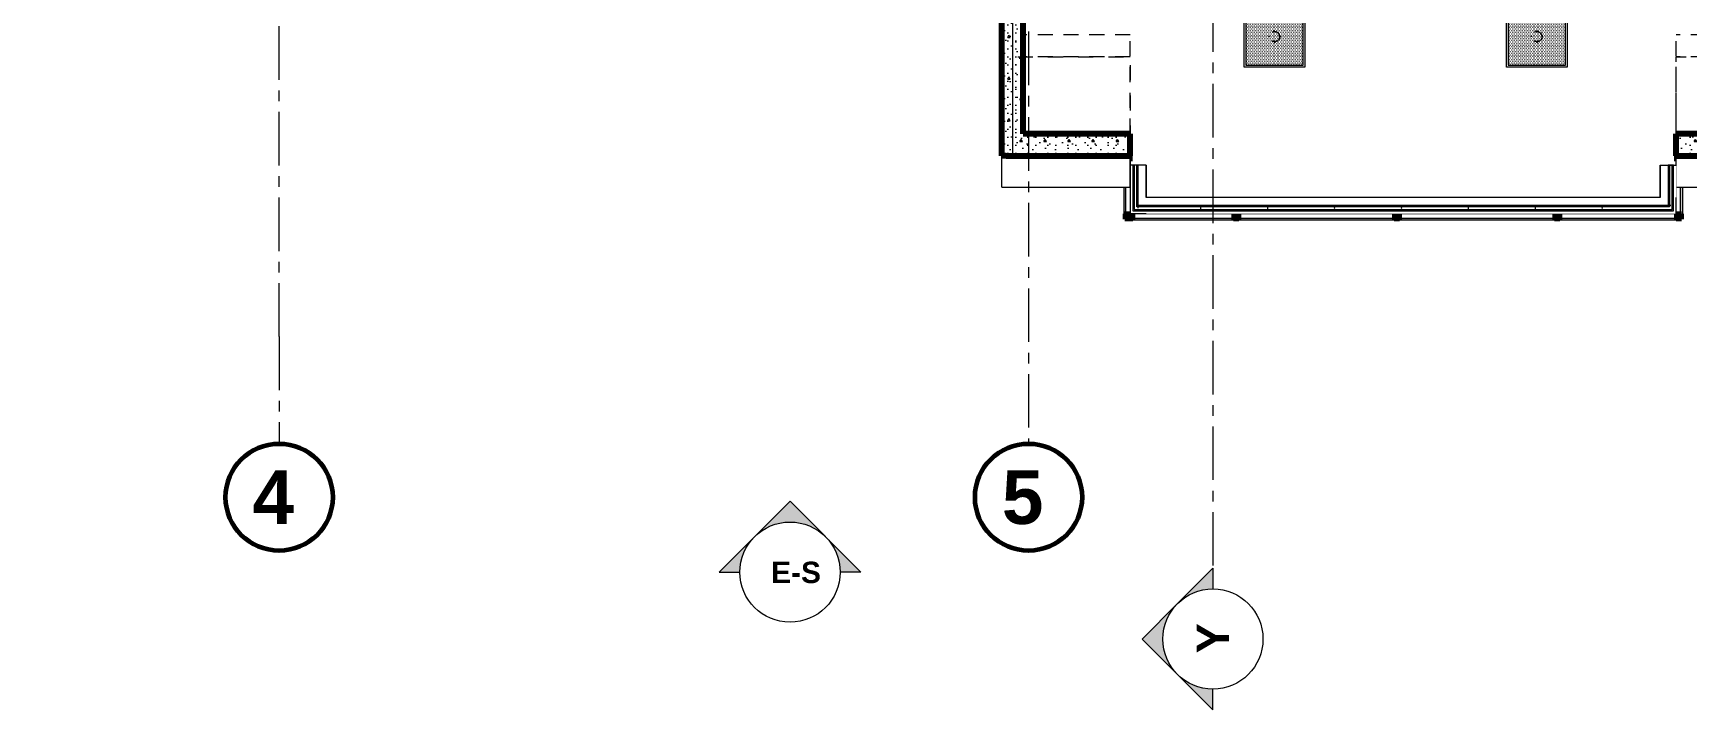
# Model space of a CAD drawing. Header units: inches. Extents: x -38 to 5698, y -33 to 92.
# Drawn here: x 213.02 to 228.47, y -0.44 to 5.89 of the extents above; entities that cross this region are included whole.
import ezdxf
from ezdxf.lldxf.tags import DXFTag

# ---------------------------------------------------------------- set-up
doc = ezdxf.new("R2010")
doc.units = ezdxf.units.IN
doc.header["$MEASUREMENT"] = 0
doc.set_wipeout_variables(frame=1)
for name, pattern in [('DASHED', [0.75, 0.5, -0.25]), ('Línea Oculta', [0.195611, 0.141111, -0.0545]), ('Punto & Raya', [0.65, 0.5, -0.075, 0, -0.075]), ('Rayas', [0.282222, 0.141111, -0.141111]), ('Wipeout_Contour', [1, 0, -1])]:
    doc.linetypes.add(name, pattern=pattern)
for name, color, linetype in [('02 _ ARQ _ ALB _ Ejes Generales', 7, 'Continuous'), ('02 _ ARQ _ ALB _ Muros Interiores', 7, 'Continuous'), ('02 _ ARQ _ ZON _ Espacio.3D', 7, 'Continuous'), ('08 _ STR _ EXT _ 07 Losa Aligerada', 7, 'Continuous'), ('08 _ STR _ EXT _ 08 Placas', 7, 'Continuous'), ('08 _ STR _ EXT _ 08 Placas Inclinadas', 7, 'Continuous'), ('Acabado - Muros', 7, 'Continuous'), ('Interior - Escaleras & Barandillas', 7, 'Continuous'), ('Marcador - Alzados', 7, 'Continuous'), ('Marcador - Secciones', 251, 'Continuous')]:
    doc.layers.add(name, color=color, linetype=linetype)
doc.layers.add('ALUMBRADO_CONDUIT', color=30, linetype='CONDUIT1', lineweight=30)
doc.layers.add('Luminarias', color=5, linetype='Continuous', lineweight=20)
doc.styles.add('Estilo_Generado_1', font='swisseb.ttf')
doc.styles.add('{18b73a54-fa43-428c-adcb-c1c7bbdf2c84}', font='Simplex.shx')
tags = doc.linetypes.add('CONDUIT1', pattern='A,1,-0.19772,["con",{18b73a54-fa43-428c-adcb-c1c7bbdf2c84},S=0.2,R=0,X=0,Y=-0.065594],-0.593642', length=1.791362).pattern_tags.tags
tags[6] = DXFTag(74, 10)
pattern_1 = [(0, (185.00002, 3e-09), (0, 0.3897114), [0.024375, -0.200625]), (0, (185.11252, 0.19486), (0, 0.3897114), [0.024375, -0.200625]), (60, (185.00002, 3e-09), (-0.3375, 0.1948557), [0.024375, -0.200625]), (60, (185.22502, 3e-09), (-0.3375, 0.1948557), [0.024375, -0.200625]), (120, (185.0244, 3e-09), (0.3375, 0.1948557), [0.024375, -0.200625]), (120, (185.2494, 3e-09), (0.3375, 0.1948557), [0.024375, -0.200625]), (0, (185.00002, 0.0375), (0, 0.075), [0, -0.075, 0, -0.1125]), (45, (185.03752, 0.0375), (-0.05303301, 0.05303301), [0, -0.05625, 0, -0.09375])]

# ---------------------------------------------------------------- blocks, each defined once
blk = doc.blocks.new('*U270')
at = {"layer": 'Luminarias', "linetype": 'DASHED', "lineweight": 0, "ltscale": 0.05}
blk.add_lwpolyline([(0, -0.005), (0, 0.005)], dxfattribs=at)
blk = doc.blocks.new('*U271')
at = {"color": 0, "linetype": 'ByBlock', "lineweight": -2, "transparency": 16777216}
for p, rotation in [((-0.05, 0), 90), ((0, -0.05), 180), ((0.05, 0), 269.9999999999999)]:
    blk.add_blockref('*U270', p, dxfattribs=dict(at, rotation=rotation))
blk.add_blockref('*U270', (0, 0.05), dxfattribs=at)
blk = doc.blocks.new('PANEL LED 50W')
at = {"layer": 'Luminarias'}
h = blk.add_hatch(dxfattribs=at)
h.set_pattern_fill('DOTS', color=4, scale=0.009097)
h.set_pattern_definition([(0, (0, -2e-14), (0.0072206, 0.01444116), [0, -0.01444116])])
h.paths.add_polyline_path([(-0.257, -0.257), (0.257, -0.257), (0.257, 0.257), (-0.257, 0.257)])
h.paths.add_polyline_path([(-0.13, 0.097), (0.185, 0.097), (0.185, 0.247), (-0.13, 0.247)], flags=24)
at = {"layer": 'Luminarias', "color": 4, "lineweight": 0}
for points in [[(-0.273, 0.273), (0.273, 0.273), (0.273, -0.273), (-0.273, -0.273)], [(-0.257, -0.257), (0.257, -0.257), (0.257, 0.257), (-0.257, 0.257)]]:
    blk.add_lwpolyline(points, close=True, dxfattribs=at)
at = {"layer": 'Luminarias', "color": 4, "linetype": 'DASHED', "lineweight": 0, "ltscale": 0.01}
blk.add_circle((0, 0), 0.0455, dxfattribs=at)
at = {"color": 4}
blk.add_blockref('*U271', (0, 0), dxfattribs=at)
at = {"layer": 'Luminarias', "color": 4, "insert": (-0.122, 0.239), "char_height": 0.03093, "width": 0.38285, "attachment_point": 1}
blk.add_mtext('{\\Ftxt|c0;LED Panel 600-5 - NW      47 W}', dxfattribs=at)
blk = doc.blocks.new('lumin 47')
at = {"layer": 'ALUMBRADO_CONDUIT', "xscale": 1.041283452965173, "yscale": 1.041283452965173, "zscale": 1.041283452965173}
blk.add_blockref('PANEL LED 50W', (-76.251, 24.243), dxfattribs=at)

msp = doc.modelspace()

# ---------------------------------------------------------------- hatches: boundary and pattern name
at = {"layer": '08 _ STR _ EXT _ 08 Placas', "linetype": 'Continuous', "lineweight": 9}
h = msp.add_hatch(dxfattribs=at)
h.set_pattern_fill('HORMIGÓN_EN_MASA_0002', color=250, style=0, pattern_type=2)
h.set_pattern_definition(pattern_1)
h.paths.add_polyline_path([(222.07, 4.946), (222.14, 4.946), (222.27, 5.871), (222.27, 7.2), (222.07, 7.2)])
h = msp.add_hatch(dxfattribs=at)
h.set_pattern_fill('HORMIGÓN_EN_MASA_0002', color=250, style=0, pattern_type=2)
h.set_pattern_definition(pattern_1)
h.paths.add_polyline_path([(222.27, 5.871), (222.241, 5.664), (222.27, 5.664)])
h = msp.add_hatch(dxfattribs=at)
h.set_pattern_fill('HORMIGÓN_EN_MASA_0002', color=250, style=0, pattern_type=2)
h.set_pattern_definition(pattern_1)
h.paths.add_polyline_path([(222.27, 5.664), (222.241, 5.664), (222.14, 4.946), (222.27, 4.946)])
at = {"layer": '08 _ STR _ EXT _ 08 Placas Inclinadas', "linetype": 'Continuous', "lineweight": 9}
h = msp.add_hatch(dxfattribs=at)
h.set_pattern_fill('HORMIGÓN_EN_MASA_0002', style=0, pattern_type=2)
h.set_pattern_definition(pattern_1)
h.paths.add_polyline_path([(222.111, 4.739), (222.14, 4.946), (222.07, 4.946), (222.07, 4.739)])
at = {"layer": 'Acabado - Muros', "linetype": 'Continuous', "lineweight": 9}
for points in [[(223.21, 4.183), (223.23, 4.183), (223.23, 4.703), (223.21, 4.703)], [(228.43, 4.183), (228.43, 4.703), (228.41, 4.703), (228.41, 4.183)], [(223.28, 4.138), (224.254, 4.138), (224.254, 4.158), (223.28, 4.158)], [(224.264, 4.138), (225.754, 4.138), (225.754, 4.158), (224.264, 4.158)], [(225.764, 4.138), (227.254, 4.138), (227.254, 4.158), (225.764, 4.158)], [(227.264, 4.138), (228.385, 4.138), (228.385, 4.158), (227.264, 4.158)]]:
    msp.add_hatch(color=250, dxfattribs=at).paths.add_polyline_path(points)
at = {"layer": 'Acabado - Muros', "linetype": 'Continuous', "lineweight": 0}
for points in [[(223.27, 4.688), (223.27, 4.739), (223.22, 4.739), (223.22, 4.688)], [(228.37, 4.688), (228.42, 4.688), (228.42, 4.739), (228.37, 4.739)], [(223.27, 4.198), (223.22, 4.198), (223.22, 4.148), (223.27, 4.148)], [(223.295, 4.198), (223.245, 4.198), (223.245, 4.148), (223.295, 4.148)], [(224.234, 4.198), (224.234, 4.148), (224.284, 4.148), (224.284, 4.198)], [(225.734, 4.198), (225.734, 4.148), (225.784, 4.148), (225.784, 4.198)], [(227.234, 4.198), (227.234, 4.148), (227.284, 4.148), (227.284, 4.198)], [(228.37, 4.198), (228.37, 4.148), (228.42, 4.148), (228.42, 4.198)]]:
    msp.add_hatch(color=254, dxfattribs=at).paths.add_polyline_path(points)
at = {"layer": 'Marcador - Alzados', "linetype": 'Continuous', "lineweight": 13}
for points in [[(219.761, 1.181, -0.414214), (220.423, 1.181), (220.092, 1.512)], [(219.43, 0.85), (219.624, 0.85, -0.198912), (219.761, 1.181)], [(220.755, 0.85), (220.423, 1.181, -0.198912), (220.56, 0.85)]]:
    msp.add_hatch(color=7, dxfattribs=at).paths.add_polyline_path(points)
at = {"layer": 'Marcador - Secciones', "linetype": 'Continuous', "lineweight": 13}
for points in [[(224.042, 0.888), (223.711, 0.557, -0.198912), (224.042, 0.694)], [(223.711, -0.106, -0.414214), (223.711, 0.557), (223.38, 0.225)], [(224.042, -0.437), (224.042, -0.243, -0.198912), (223.711, -0.106)]]:
    msp.add_hatch(color=7, dxfattribs=at).paths.add_polyline_path(points)

# ---------------------------------------------------------------- linework, layer by layer
at = {"layer": '02 _ ARQ _ ALB _ Ejes Generales', "color": 251, "linetype": 'Punto & Raya', "lineweight": 13}
for q in [(215.32, 44.9), (215.32, 3.05), (215.32, 2.05)]:
    msp.add_line((215.32, 3.05), q, dxfattribs=at)
at = {"layer": '02 _ ARQ _ ALB _ Ejes Generales', "color": 7, "linetype": 'Continuous', "lineweight": 60}
for centre in [(215.32, 1.55), (222.32, 1.55)]:
    msp.add_circle(centre, 0.5, dxfattribs=at)
at = {"layer": '02 _ ARQ _ ZON _ Espacio.3D', "color": 254, "linetype": 'Continuous', "lineweight": 0, "flags": 128}
msp.add_lwpolyline([(222.27, 7.2), (222.27, 4.946), (223.27, 4.946), (223.27, 4.652), (223.42, 4.652), (223.42, 4.35), (228.22, 4.35), (228.22, 4.652), (228.37, 4.652), (228.37, 4.946), (229.37, 4.946)], dxfattribs=at)
at = {"layer": '08 _ STR _ EXT _ 07 Losa Aligerada', "color": 254, "linetype": 'Rayas', "lineweight": 18, "flags": 128}
msp.add_lwpolyline([(193.22, 11.97, 1.049431), (198.794, 6.3), (209.6, 6.3), (209.6, 6.2), (214.798, 6.2), (214.798, 7.2), (222.07, 7.2), (222.07, 5.664), (223.27, 5.664), (223.27, 4.2), (228.37, 4.2), (228.37, 5.664), (229.57, 5.664), (229.57, 7.2), (236.57, 7.2), (236.57, 15), (236.57, 15.15), (236.57, 15.15), (236.57, 15.8), (236.57, 15.8), (236.57, 20.35), (231.67, 20.35), (231.67, 22.35), (231.67, 22.6), (231.67, 24.5), (231.67, 24.75), (231.67, 26.75), (236.57, 26.75), (236.57, 39.9), (228.67, 39.9), (223.553, 39.9), (223.553, 40.9), (218.932, 40.9), (218.932, 39.9), (208.37, 39.9), (208.37, 41.435), (207.42, 41.435), (207.42, 42.9), (202.22, 42.9), (202.22, 41.435), (201.27, 41.435), (201.27, 39.9), (196.27, 39.9), (196.27, 41.1), (192.87, 41.1), (192.87, 37.7), (194.07, 37.7), (194.07, 33.9), (193.17, 33.9), (193.17, 21.266), (193.22, 21.266)], format="xyb", close=True, dxfattribs=at)
at = {"layer": '08 _ STR _ EXT _ 07 Losa Aligerada', "color": 254, "linetype": 'Continuous', "lineweight": 18, "flags": 128}
msp.add_lwpolyline([(212.718, 6.2), (217.425, 6.2), (217.425, 7.2), (222.17, 7.2), (222.17, 4.445), (223.27, 4.445), (223.27, 4.2), (228.37, 4.2), (228.37, 4.445), (229.37, 4.445)], dxfattribs=at)
at = {"layer": '08 _ STR _ EXT _ 08 Placas', "color": 7, "linetype": 'Continuous', "lineweight": 80, "flags": 128}
msp.add_lwpolyline([(222.27, 5.871), (222.27, 7.2)], dxfattribs=at)
at = {"layer": '08 _ STR _ EXT _ 08 Placas Inclinadas', "color": 7, "linetype": 'Continuous', "lineweight": 80}
for p, q in [((222.27, 4.946), (222.27, 5.871)), ((223.27, 4.946), (222.27, 4.946)), ((229.37, 4.946), (228.37, 4.946))]:
    msp.add_line(p, q, dxfattribs=at)
at = {"layer": '08 _ STR _ EXT _ 08 Placas Inclinadas', "color": 251, "linetype": 'Línea Oculta', "lineweight": 13}
for p, q in [((223.27, 5.664), (222.27, 5.664)), ((229.37, 5.664), (228.37, 5.664))]:
    msp.add_line(p, q, dxfattribs=at)
at = {"layer": '08 _ STR _ EXT _ 08 Placas Inclinadas', "color": 251, "linetype": 'Línea Oculta', "lineweight": 13, "flags": 128}
for points in [[(223.27, 5.871), (222.27, 5.871)], [(223.27, 4.946), (223.27, 5.871)], [(229.37, 5.871), (228.37, 5.871)], [(228.37, 4.946), (228.37, 5.871)]]:
    msp.add_lwpolyline(points, dxfattribs=at)
at = {"layer": 'Acabado - Muros', "color": 7, "linetype": 'Continuous', "lineweight": 60}
for p, q in [((223.27, 4.739), (223.22, 4.739)), ((223.22, 4.739), (223.22, 4.688)), ((223.27, 4.688), (223.22, 4.688)), ((223.27, 4.739), (223.27, 4.688)), ((228.37, 4.739), (228.37, 4.688)), ((228.42, 4.739), (228.37, 4.739)), ((228.42, 4.688), (228.37, 4.688)), ((228.42, 4.739), (228.42, 4.688)), ((223.22, 4.198), (223.22, 4.148)), ((223.295, 4.198), (223.22, 4.198)), ((223.245, 4.198), (223.245, 4.148)), ((223.27, 4.198), (223.27, 4.148)), ((223.295, 4.198), (223.295, 4.148)), ((224.234, 4.198), (224.234, 4.148)), ((224.284, 4.198), (224.234, 4.198)), ((224.284, 4.198), (224.284, 4.148)), ((225.734, 4.198), (225.734, 4.148)), ((225.784, 4.198), (225.734, 4.198)), ((225.784, 4.198), (225.784, 4.148)), ((227.234, 4.198), (227.234, 4.148)), ((227.284, 4.198), (227.234, 4.198)), ((227.284, 4.198), (227.284, 4.148)), ((228.37, 4.198), (228.37, 4.148)), ((228.42, 4.198), (228.37, 4.198)), ((228.42, 4.198), (228.42, 4.148)), ((223.295, 4.148), (223.22, 4.148)), ((224.284, 4.148), (224.234, 4.148)), ((225.784, 4.148), (225.734, 4.148)), ((227.284, 4.148), (227.234, 4.148)), ((228.42, 4.148), (228.37, 4.148))]:
    msp.add_line(p, q, dxfattribs=at)
at = {"layer": 'Acabado - Muros', "color": 7, "linetype": 'Continuous', "lineweight": 13, "flags": 128}
for points in [[(223.21, 4.183), (223.23, 4.183), (223.23, 4.703), (223.21, 4.703)], [(228.43, 4.183), (228.41, 4.183), (228.41, 4.703), (228.43, 4.703)], [(223.28, 4.138), (223.28, 4.158), (224.254, 4.158), (224.254, 4.138)], [(224.264, 4.138), (224.264, 4.158), (225.754, 4.158), (225.754, 4.138)], [(225.764, 4.138), (225.764, 4.158), (227.254, 4.158), (227.254, 4.138)], [(227.264, 4.138), (227.264, 4.158), (228.385, 4.158), (228.385, 4.138)]]:
    msp.add_lwpolyline(points, close=True, dxfattribs=at)
at = {"layer": 'Marcador - Alzados', "color": 7, "linetype": 'Continuous', "lineweight": 13}
for q in [(219.43, 0.85), (220.755, 0.85)]:
    msp.add_line((220.092, 1.512), q, dxfattribs=at)
at = {"layer": 'Marcador - Alzados', "color": 7, "linetype": 'Continuous', "lineweight": 13, "flags": 128}
for points in [[(219.43, 0.85), (219.624, 0.85, -0.198912)], [(220.755, 0.85), (220.56, 0.85, 0.198912)]]:
    msp.add_lwpolyline(points, format="xyb", dxfattribs=at)
at = {"layer": 'Marcador - Alzados', "color": 7, "linetype": 'Continuous', "lineweight": 13}
msp.add_circle((220.092, 0.85), 0.468, dxfattribs=at)
at = {"layer": 'Marcador - Secciones', "color": 7, "linetype": 'Continuous', "lineweight": 13, "flags": 128}
for points in [[(223.711, 0.557), (224.042, 0.888), (224.042, 0.694, 0.198912)], [(223.711, -0.106), (224.042, -0.437), (224.042, -0.243, -0.198912)]]:
    msp.add_lwpolyline(points, format="xyb", dxfattribs=at)
msp.add_lwpolyline([(223.711, 0.557), (223.38, 0.225), (223.711, -0.106)], dxfattribs=at)
at = {"layer": 'Marcador - Secciones', "color": 7, "linetype": 'Continuous', "lineweight": 13}
msp.add_circle((224.042, 0.225), 0.468, dxfattribs=at)

# ---------------------------------------------------------------- block references
for p in [(300.869, -18.39), (303.319, -18.39)]:
    msp.add_blockref('lumin 47', p)

# ---------------------------------------------------------------- texts
at = {"layer": '02 _ ARQ _ ALB _ Ejes Generales', "color": 7, "lineweight": 30, "char_height": 0.5, "attachment_point": 1, "style": 'Estilo_Generado_1'}
for s, insert in [('\\A1;{\\pql;\\pt0;\\fSwis721 Ex BT|b1|i0|c0|p34;4}', (215.071, 1.8)), ('\\A1;{\\pql;\\pt0;\\fSwis721 Ex BT|b1|i0|c0|p34;5}', (222.071, 1.8))]:
    msp.add_mtext(s, dxfattribs=dict(at, insert=insert))
at = {"layer": 'Marcador - Alzados', "color": 5, "lineweight": 35, "insert": (220.381, 0.745), "char_height": 0.2, "attachment_point": 9, "style": 'Estilo_Generado_1'}
msp.add_mtext('\\A1;{\\pqr;\\pt0;\\fSwis721 Ex BT|b1|i0|c0|p34;E-S}', dxfattribs=at)
at = {"layer": 'Marcador - Secciones', "color": 5, "lineweight": 25, "insert": (224.192, 0.372), "char_height": 0.3, "attachment_point": 9, "rotation": 90, "style": 'Estilo_Generado_1'}
msp.add_mtext('\\A1;{\\pqr;\\pt0;\\fSwis721 Ex BT|b1|i0|c0|p34;Y}', dxfattribs=at)

# ---------------------------------------------------------------- next in the draw order: wipeouts: each hides what was drawn before it
at = {"color": 254, "linetype": 'Wipeout_Contour', "lineweight": 0, "ltscale": 4938.979145}
msp.add_wipeout([(223.42, 4.35), (223.27, 4.2), (223.42, 4.2)], dxfattribs=at).dxf.layer = '02 _ ARQ _ ALB _ Muros Interiores'
at = {"color": 254, "linetype": 'Wipeout_Contour', "lineweight": 0, "ltscale": 4936.126667}
msp.add_wipeout([(222.111, 4.739), (222.07, 4.739), (222.07, 4.445)], dxfattribs=at).dxf.layer = '08 _ STR _ EXT _ 08 Placas Inclinadas'
at = {"color": 254, "linetype": 'Wipeout_Contour', "lineweight": 0, "ltscale": 6608.370866}
msp.add_wipeout([(228.37, 4.445), (229.57, 4.445), (229.529, 4.739), (228.37, 4.739)], dxfattribs=at).dxf.layer = '08 _ STR _ EXT _ 08 Placas Inclinadas'

# ---------------------------------------------------------------- next in the draw order: hatches: boundary and pattern name
at = {"layer": '08 _ STR _ EXT _ 08 Placas Inclinadas', "linetype": 'Continuous', "lineweight": 9}
h = msp.add_hatch(dxfattribs=at)
h.set_pattern_fill('HORMIGÓN_EN_MASA_0002', style=0, pattern_type=2)
h.set_pattern_definition(pattern_1)
h.paths.add_polyline_path([(229.37, 4.946), (228.37, 4.946), (228.37, 4.739), (229.37, 4.739)])

# ---------------------------------------------------------------- next in the draw order: linework, layer by layer
at = {"layer": '08 _ STR _ EXT _ 08 Placas Inclinadas', "color": 7, "linetype": 'Continuous', "lineweight": 80}
msp.add_line((228.37, 4.739), (229.57, 4.739), dxfattribs=at)
at = {"layer": '08 _ STR _ EXT _ 08 Placas Inclinadas', "color": 7, "linetype": 'Continuous', "lineweight": 80, "flags": 128}
msp.add_lwpolyline([(228.37, 4.739), (228.37, 4.946)], dxfattribs=at)
at = {"layer": '08 _ STR _ EXT _ 08 Placas Inclinadas', "color": 7, "linetype": 'Continuous', "lineweight": 13, "flags": 128}
for points in [[(228.37, 4.445), (228.37, 4.739)], [(228.37, 4.445), (229.57, 4.445)]]:
    msp.add_lwpolyline(points, dxfattribs=at)

# ---------------------------------------------------------------- next in the draw order: wipeouts: each hides what was drawn before it
at = {"color": 254, "linetype": 'Wipeout_Contour', "lineweight": 0, "ltscale": 4939.832128}
msp.add_wipeout([(223.42, 4.35), (223.27, 4.35), (223.27, 4.2)], dxfattribs=at).dxf.layer = '02 _ ARQ _ ALB _ Muros Interiores'
at = {"color": 254, "linetype": 'Wipeout_Contour', "lineweight": 0, "ltscale": 6583.184756}
msp.add_wipeout([(222.07, 4.445), (223.27, 4.445), (223.27, 4.739), (222.111, 4.739)], dxfattribs=at).dxf.layer = '08 _ STR _ EXT _ 08 Placas Inclinadas'

# ---------------------------------------------------------------- next in the draw order: hatches: boundary and pattern name
at = {"layer": '08 _ STR _ EXT _ 08 Placas Inclinadas', "linetype": 'Continuous', "lineweight": 9}
h = msp.add_hatch(dxfattribs=at)
h.set_pattern_fill('HORMIGÓN_EN_MASA_0002', style=0, pattern_type=2)
h.set_pattern_definition(pattern_1)
h.paths.add_polyline_path([(222.27, 4.946), (222.14, 4.946), (222.111, 4.739), (222.27, 4.739)])
h = msp.add_hatch(dxfattribs=at)
h.set_pattern_fill('HORMIGÓN_EN_MASA_0002', style=0, pattern_type=2)
h.set_pattern_definition(pattern_1)
h.paths.add_polyline_path([(222.27, 4.739), (223.27, 4.739), (223.27, 4.946), (222.27, 4.946)])

# ---------------------------------------------------------------- next in the draw order: linework, layer by layer
at = {"layer": '02 _ ARQ _ ALB _ Ejes Generales', "color": 251, "linetype": 'Punto & Raya', "lineweight": 13}
msp.add_line((222.32, 45.9), (222.32, 2.05), dxfattribs=at)
at = {"layer": '02 _ ARQ _ ALB _ Muros Interiores', "color": 7, "linetype": 'Continuous', "lineweight": 13, "flags": 128}
msp.add_lwpolyline([(223.27, 4.2), (228.37, 4.2)], dxfattribs=at)
at = {"layer": '08 _ STR _ EXT _ 08 Placas', "color": 7, "linetype": 'Continuous', "lineweight": 80}
msp.add_line((222.111, 4.739), (222.07, 4.739), dxfattribs=at)
at = {"layer": '08 _ STR _ EXT _ 08 Placas', "color": 7, "linetype": 'Continuous', "lineweight": 80, "flags": 128}
msp.add_lwpolyline([(222.07, 4.739), (222.07, 7.2)], dxfattribs=at)
at = {"layer": '08 _ STR _ EXT _ 08 Placas', "color": 7, "linetype": 'Continuous', "lineweight": 13, "flags": 128}
msp.add_lwpolyline([(222.07, 4.445), (222.07, 4.739)], dxfattribs=at)
at = {"layer": '08 _ STR _ EXT _ 08 Placas Inclinadas', "color": 7, "linetype": 'Continuous', "lineweight": 80}
msp.add_line((222.111, 4.739), (223.27, 4.739), dxfattribs=at)
at = {"layer": '08 _ STR _ EXT _ 08 Placas Inclinadas', "color": 7, "linetype": 'Continuous', "lineweight": 80, "flags": 128}
msp.add_lwpolyline([(223.27, 4.739), (223.27, 4.946)], dxfattribs=at)
at = {"layer": '08 _ STR _ EXT _ 08 Placas Inclinadas', "color": 7, "linetype": 'Continuous', "lineweight": 13, "flags": 128}
for points in [[(223.27, 4.445), (223.27, 4.739)], [(222.07, 4.445), (223.27, 4.445)]]:
    msp.add_lwpolyline(points, dxfattribs=at)

# ---------------------------------------------------------------- next in the draw order: wipeouts: each hides what was drawn before it
at = {"color": 254, "linetype": 'Wipeout_Contour', "lineweight": 0, "ltscale": 6585.876639}
msp.add_wipeout([(223.42, 4.35), (223.42, 4.652), (223.27, 4.652), (223.27, 4.35)], dxfattribs=at).dxf.layer = '02 _ ARQ _ ALB _ Muros Interiores'
at = {"color": 254, "linetype": 'Wipeout_Contour', "lineweight": 0, "ltscale": 4953.832075}
msp.add_wipeout([(228.37, 4.35), (228.22, 4.35), (228.37, 4.2)], dxfattribs=at).dxf.layer = '02 _ ARQ _ ALB _ Muros Interiores'

# ---------------------------------------------------------------- next in the draw order: linework, layer by layer
at = {"layer": '02 _ ARQ _ ALB _ Muros Interiores', "color": 7, "linetype": 'Continuous', "lineweight": 13, "flags": 128}
for points in [[(223.27, 4.652), (223.27, 4.2)], [(223.42, 4.652), (223.27, 4.652)], [(223.42, 4.35), (223.42, 4.652)]]:
    msp.add_lwpolyline(points, dxfattribs=at)
at = {"layer": 'Interior - Escaleras & Barandillas', "color": 161, "linetype": 'Continuous', "lineweight": 13}
for p, q in [((223.295, 4.652), (223.295, 4.225)), ((223.345, 4.652), (223.295, 4.652)), ((223.307, 4.652), (223.307, 4.238)), ((223.332, 4.263), (223.332, 4.652))]:
    msp.add_line(p, q, dxfattribs=at)

# ---------------------------------------------------------------- next in the draw order: wipeouts: each hides what was drawn before it
at = {"color": 254, "linetype": 'Wipeout_Contour', "lineweight": 0, "ltscale": 4954.679095}
msp.add_wipeout([(228.22, 4.35), (228.22, 4.2), (228.37, 4.2)], dxfattribs=at).dxf.layer = '02 _ ARQ _ ALB _ Muros Interiores'

# ---------------------------------------------------------------- next in the draw order: linework, layer by layer
at = {"layer": '02 _ ARQ _ ALB _ Muros Interiores', "color": 7, "linetype": 'Continuous', "lineweight": 13, "flags": 128}
msp.add_lwpolyline([(228.37, 4.2), (228.37, 4.652)], dxfattribs=at)

# ---------------------------------------------------------------- next in the draw order: wipeouts: each hides what was drawn before it
at = {"color": 254, "linetype": 'Wipeout_Contour', "lineweight": 0, "ltscale": 6595.774171}
msp.add_wipeout([(223.42, 4.2), (228.22, 4.2), (228.22, 4.35), (223.42, 4.35)], dxfattribs=at).dxf.layer = '02 _ ARQ _ ALB _ Muros Interiores'

# ---------------------------------------------------------------- next in the draw order: linework, layer by layer
at = {"layer": '02 _ ARQ _ ALB _ Muros Interiores', "color": 7, "linetype": 'Continuous', "lineweight": 13, "flags": 128}
msp.add_lwpolyline([(228.22, 4.35), (223.42, 4.35)], dxfattribs=at)
at = {"layer": 'Interior - Escaleras & Barandillas', "color": 161, "linetype": 'Continuous', "lineweight": 13}
for p, q in [((223.345, 4.25), (223.345, 4.652)), ((223.295, 4.225), (228.345, 4.225)), ((223.307, 4.238), (228.332, 4.238)), ((228.307, 4.263), (223.332, 4.263))]:
    msp.add_line(p, q, dxfattribs=at)
at = {"layer": 'Interior - Escaleras & Barandillas', "color": 161, "linetype": 'Continuous', "lineweight": 13, "flags": 128}
for points in [[(223.945, 4.269, 1), (223.945, 4.231, 1)], [(224.57, 4.269, 1), (224.57, 4.231, 1)], [(225.195, 4.269, 1), (225.195, 4.231, 1)], [(225.82, 4.269, 1), (225.82, 4.231, 1)], [(226.445, 4.269, 1), (226.445, 4.231, 1)], [(227.07, 4.269, 1), (227.07, 4.231, 1)], [(227.695, 4.269, 1), (227.695, 4.231, 1)]]:
    msp.add_lwpolyline(points, format="xyb", dxfattribs=at)
at = {"layer": 'Marcador - Secciones', "color": 251, "linetype": 'Punto & Raya', "lineweight": 13}
msp.add_line((224.042, 46.211), (224.042, 0.888), dxfattribs=at)

# ---------------------------------------------------------------- next in the draw order: wipeouts: each hides what was drawn before it
at = {"color": 254, "linetype": 'Wipeout_Contour', "lineweight": 0, "ltscale": 6605.676564}
msp.add_wipeout([(228.37, 4.35), (228.37, 4.652), (228.22, 4.652), (228.22, 4.35)], dxfattribs=at).dxf.layer = '02 _ ARQ _ ALB _ Muros Interiores'

# ---------------------------------------------------------------- next in the draw order: linework, layer by layer
at = {"layer": '02 _ ARQ _ ALB _ Muros Interiores', "color": 7, "linetype": 'Continuous', "lineweight": 13, "flags": 128}
for points in [[(228.22, 4.652), (228.37, 4.652)], [(228.22, 4.652), (228.22, 4.35)]]:
    msp.add_lwpolyline(points, dxfattribs=at)
at = {"layer": 'Interior - Escaleras & Barandillas', "color": 161, "linetype": 'Continuous', "lineweight": 13}
for p, q in [((228.295, 4.652), (228.295, 4.275)), ((228.345, 4.652), (228.295, 4.652)), ((228.307, 4.652), (228.307, 4.263)), ((228.332, 4.238), (228.332, 4.652)), ((228.345, 4.225), (228.345, 4.652)), ((228.32, 4.275), (223.345, 4.275))]:
    msp.add_line(p, q, dxfattribs=at)

doc.saveas('drawing.dxf')
